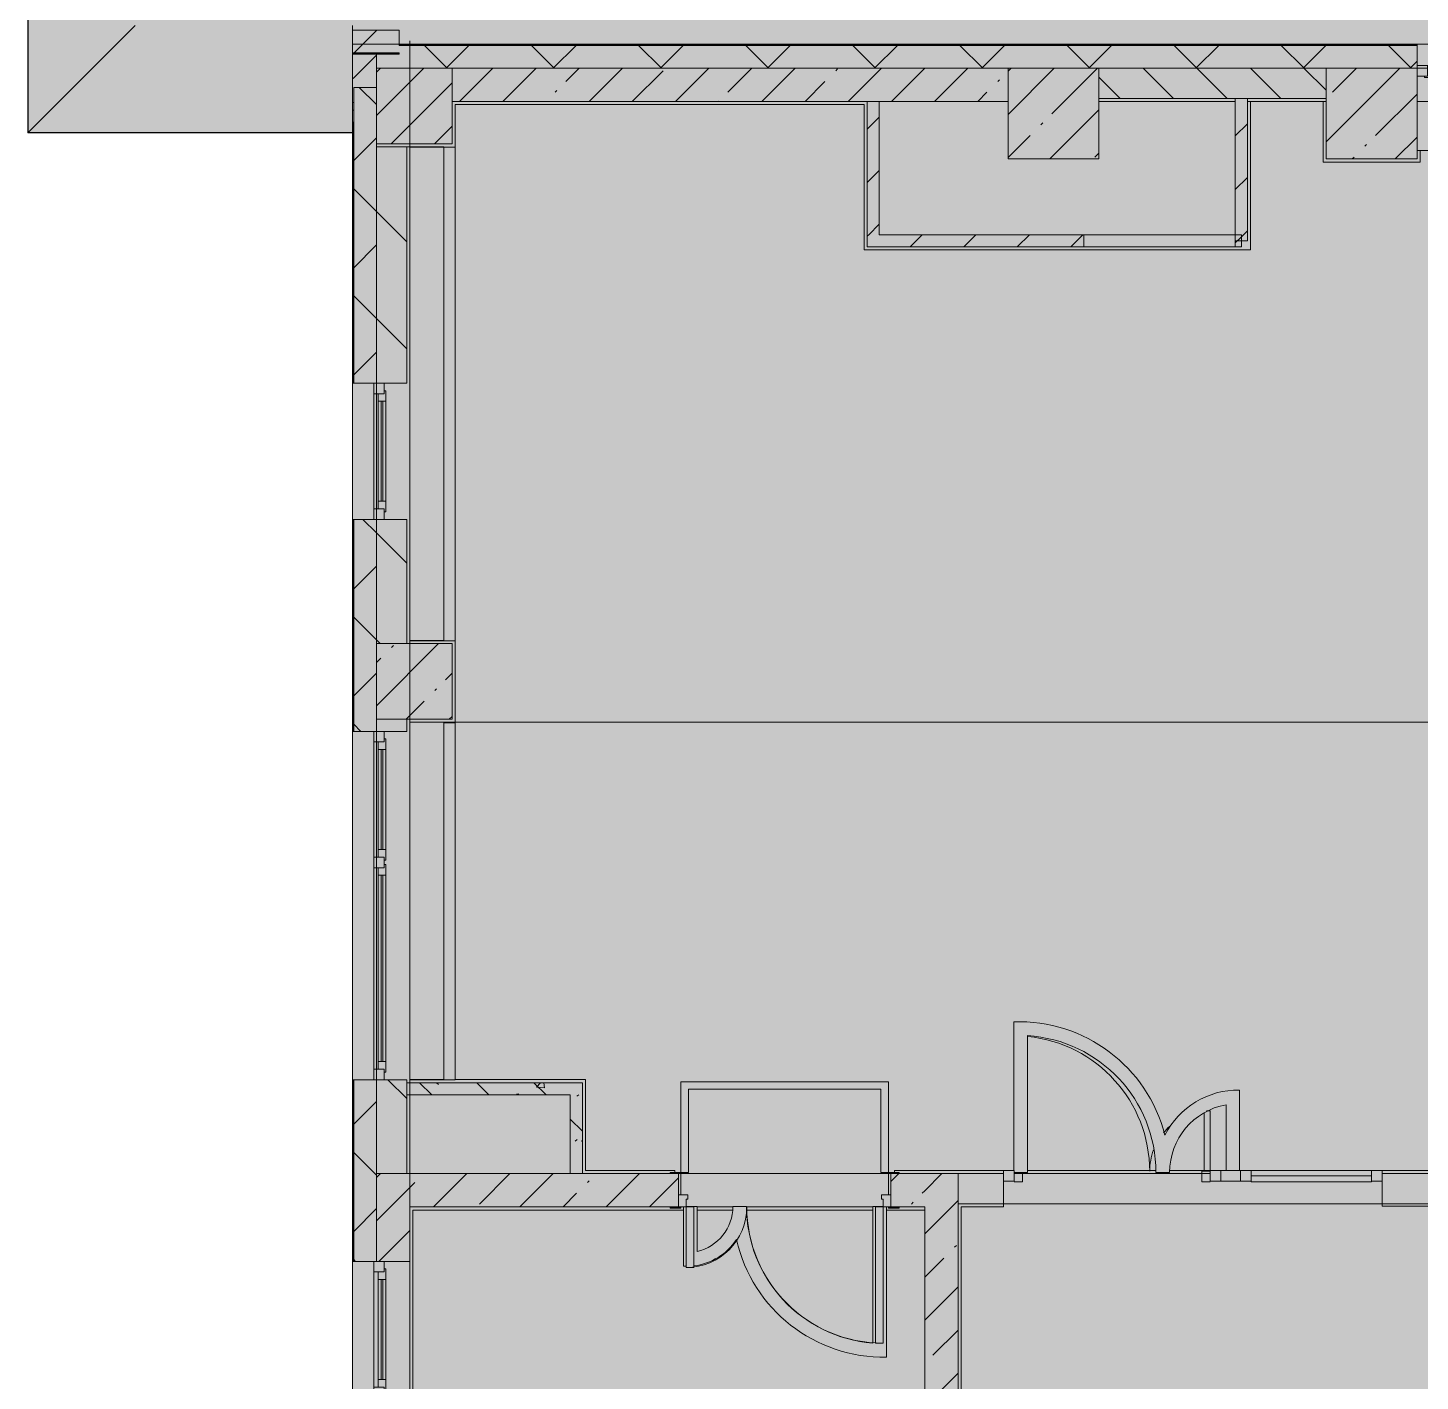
# Model space of a CAD drawing. Header units: millimetres. Extents: x 2623 to 211276, y -8553 to 29000.
# Drawn here: x 81855 to 91047, y 6529 to 15466 of the extents above; entities that cross this region are included whole.
import ezdxf

# ---------------------------------------------------------------- set-up
doc = ezdxf.new("R2010")
doc.units = ezdxf.units.MM
for name, color, linetype, lineweight in [('A-DETL-2', 7, 'Continuous', 5), ('A-GENM-1', 7, 'Continuous', 5), ('A-WALL-3', 7, 'Continuous', 5), ('I-WALL-3', 7, 'Continuous', 5), ('S-COLS-2', 7, 'Continuous', 5), ('Оси', 7, 'Continuous', 9)]:
    doc.layers.add(name, color=color, linetype=linetype, lineweight=lineweight)
doc.layers.add('A-DETL-GENF-7', color=7, linetype='Continuous', lineweight=9, true_color=0xc0c0c0, transparency=0.4)
for name, color, linetype, lineweight, true_color in [('A-DETL-GENF-8', 7, 'Continuous', 5, 0xb7b7b7), ('A-DOOR-4', 7, 'Continuous', 5, 0xe2e2e2), ('A-DOOR-5', 7, 'Continuous', 5, 0xb7b7b7), ('A-DOOR-FRAM-3', 7, 'Continuous', 5, 0xe2e2e2), ('A-DOOR-FRAM-5', 7, 'Continuous', 5, 0xb7b7b7), ('A-FLOR-2', 7, 'Continuous', 5, 0xb7b7b7), ('A-GENM-2', 7, 'Continuous', 5, 0x737373), ('A-GENM-3', 7, 'Continuous', 5, 0xa1a1a1), ('A-GLAZ-2', 7, 'Continuous', 5, 0x737373), ('A-GLAZ-CURT-2', 7, 'Continuous', 5, 0x737373), ('A-GLAZ-CWMG-3', 7, 'Continuous', 5, 0x737373), ('A-WALL-4', 7, 'Continuous', 5, 0x737373), ('A-WALL-5', 7, 'Continuous', 9, 0x737373), ('A-WALL-6', 7, 'Continuous', 5, 0xa1a1a1), ('I-WALL-4', 7, 'Continuous', 5, 0x737373), ('I-WALL-5', 7, 'Continuous', 5, 0x787878), ('S-COLS-1', 7, 'Continuous', 5, 0x737373)]:
    doc.layers.add(name, color=color, linetype=linetype, lineweight=lineweight, true_color=true_color)
pattern_1 = [(135, (84266.1, 0), (-353.553, -353.553), [])]
pattern_2 = [(45, (84266.1, 0), (-353.5534, 353.5534), []), (135, (84266.1, 0), (-353.5534, -353.5534), [])]
pattern_3 = [(45, (84266.1, 0), (-285.123, 285.123), []), (45, (84551.2, 0), (-285.123, 285.123), [504.031, -100.806, 16.764, -84.042])]
pattern_4 = [(135, (84266.1, 0), (-377.17, -377.17), [533.4, -88.9, 17.78, -88.9]), (135, (84266.1, 376.94), (-377.17, -377.17), []), (50, (84266.1, 0), (637.645, -55.787), [66.675, -733.425]), (355, (84266.1, 0), (-123.35, 668.7), [53.34, -586.74]), (100.451, (84319.2, -4.65), (514.3, 612.91), [56.665, -623.315]), (46.184, (84266.1, 177.8), (948.78, -147.15), [100.01, -1100.14]), (96.636, (84345.2, 165.5), (830.91, 866), [85, -934.97]), (351.184, (84266.1, 177.8), (830.92, 865.99), [80.01, -880.11]), (21, (84355, 133.35), (530.65, -357.928), [66.675, -733.425]), (326, (84355, 133.35), (216.31, 644.66), [53.34, -586.74]), (71.451, (84399.2, 103.5), (746.96, 286.724), [56.665, -623.315]), (37.5, (84266.1, 0), (10.8105, 295.9426), [16.764, -562.864, 16.764, -578.866, -588.962]), (37.5, (84266.1, 0), (10.8105, 295.9426), [-1175.258, 16.764, -572.198]), (7.5, (84266.1, 0), (233.869, 350.632), [16.764, -322.834, 16.764, -549.529, -224.472]), (7.5, (84266.1, 0), (233.869, 350.632), [-905.89, 16.764, -207.708]), (327.5, (84067.84, 0), (474.568, -20.051), [16.764, -205.486, 16.764, -676.656, -920.115]), (327.5, (84067.84, 0), (474.568, -20.051), [-915.67, 16.764, -903.35]), (317.5, (83978.94, 0), (518.452, 88.993), [16.764, -272.16, 16.764, -443.738, -653.415]), (317.5, (83978.94, 0), (518.452, 88.993), [-749.427, 16.764, -636.65])]
pattern_5 = [(45, (84266.1, 0), (-176.7767, 176.7767), [])]

# ---------------------------------------------------------------- blocks, each defined once
blk = doc.blocks.new('парапет1 - парапет-18629556-3_1_1_птичка')
at = {"layer": 'A-GENM-1'}
for p, q in [((-2411.1, 14772.9), (-2411.1, 27400.1)), ((-268, 14772.9), (-2411.1, 14772.9))]:
    blk.add_line(p, q, dxfattribs=at)
at = {"layer": 'A-GENM-2'}
for p, q in [((-2409.1, 14774.9), (-1701.8, 15482.2)), ((-268, 15482.2), (-268, 15358))]:
    blk.add_line(p, q, dxfattribs=at)
at = {"layer": 'A-GENM-3'}
blk.add_line((-268, 15358), (-268, 14774.9), dxfattribs=at)
blk = doc.blocks.new('BSC_Колонна _Прямоугольная - 500х500-V79-3_1_1_птичка')
at = {"layer": 'S-COLS-2'}
h = blk.add_hatch(dxfattribs=at)
h.set_pattern_fill('FP_86', color=256, style=0, pattern_type=2)
h.set_pattern_definition([(45, (-140, -14950), (-285.123, 285.123), []), (45, (145.12, -14950), (-285.123, 285.123), [504.031, -100.806, 16.764, -84.042])])
h.paths.add_polyline_path([(-250, -250), (250, -250), (250, 250), (-250, 250)])
at = {"layer": 'S-COLS-1'}
for p, q in [((250, 250), (-250, 250)), ((-250, 250), (-250, -250)), ((250, -250), (250, 250)), ((-250, -250), (250, -250))]:
    blk.add_line(p, q, dxfattribs=at)
blk = doc.blocks.new('120_Окно_СКБ_1Ст - 120_Окно_СКБ_1Ст 900х2500_h_-20664874-3_1_1_птичка')
at = {"layer": 'A-GLAZ-2'}
for p, q in [((-450, -127), (-450, -57)), ((-450, -57), (-380, -57)), ((450, -57), (-450, -57)), ((-380, -57), (-380, -127)), ((380, -87), (-380, -87)), ((-380, -87), (-380, -127)), ((-330, -137), (-330, -87)), ((330, -137), (330, -87)), ((380, -127), (380, -57)), ((380, -57), (450, -57)), ((380, -127), (380, -87)), ((450, -57), (450, -127)), ((-380, -127), (-450, -127)), ((-450, -127), (-400, -127)), ((-380, -127), (-400, -127)), ((-400, -127), (-400, -137)), ((-400, -137), (400, -137)), ((400, -137), (-400, -137)), ((-330, -107), (330, -107)), ((330, -117), (-330, -117)), ((450, -127), (380, -127)), ((400, -127), (380, -127)), ((400, -127), (450, -127)), ((400, -137), (400, -127))]:
    blk.add_line(p, q, dxfattribs=at)
blk = doc.blocks.new('120_Окно_СКБ_2Ст - 120_Окно_СКБ_2Ст 2100х2400 _мал створка справа_-22446225-3_1_1_птичка')
at = {"layer": 'A-GLAZ-2'}
for p, q in [((-1050, -127), (-1050, -57)), ((-1050, -57), (-980, -57)), ((1050, -57), (-1050, -57)), ((-980, -57), (-980, -127)), ((150, -87), (-980, -87)), ((-980, -87), (-980, -127)), ((-930, -137), (-930, -87)), ((100, -137), (100, -87)), ((150, -127), (150, -57)), ((150, -57), (220, -57)), ((150, -127), (150, -87)), ((220, -57), (220, -127)), ((980, -87), (220, -87)), ((220, -87), (220, -127)), ((270, -137), (270, -87)), ((930, -137), (930, -87)), ((980, -127), (980, -57)), ((980, -57), (1050, -57)), ((980, -127), (980, -87)), ((1050, -57), (1050, -127)), ((-980, -127), (-1050, -127)), ((-1050, -127), (-1000, -127)), ((-980, -127), (-1000, -127)), ((-1000, -127), (-1000, -137)), ((-1000, -137), (170, -137)), ((170, -137), (-1000, -137)), ((-930, -107), (100, -107)), ((100, -117), (-930, -117)), ((220, -127), (150, -127)), ((170, -127), (150, -127)), ((170, -127), (200, -127)), ((170, -137), (170, -127)), ((220, -127), (200, -127)), ((200, -127), (200, -137)), ((200, -137), (1000, -137)), ((1000, -137), (200, -137)), ((270, -107), (930, -107)), ((930, -117), (270, -117)), ((1050, -127), (980, -127)), ((1000, -127), (980, -127)), ((1000, -127), (1050, -127)), ((1000, -137), (1000, -127))]:
    blk.add_line(p, q, dxfattribs=at)
blk = doc.blocks.new('120_Окно_СКБ_2Ст - 120_Окно_СКБ_2Ст 2300х2500 _мал створка справа_-22272277-3_1_1_птичка')
at = {"layer": 'A-GLAZ-2'}
for p, q in [((-1150, -127), (-1150, -57)), ((-1150, -57), (-1080, -57)), ((1150, -57), (-1150, -57)), ((-1080, -57), (-1080, -127)), ((250, -87), (-1080, -87)), ((-1080, -87), (-1080, -127)), ((-1030, -137), (-1030, -87)), ((200, -137), (200, -87)), ((250, -127), (250, -57)), ((250, -57), (320, -57)), ((250, -127), (250, -87)), ((320, -57), (320, -127)), ((1080, -87), (320, -87)), ((320, -87), (320, -127)), ((370, -137), (370, -87)), ((1030, -137), (1030, -87)), ((1080, -127), (1080, -57)), ((1080, -57), (1150, -57)), ((1080, -127), (1080, -87)), ((1150, -57), (1150, -127)), ((-1080, -127), (-1150, -127)), ((-1150, -127), (-1100, -127)), ((-1080, -127), (-1100, -127)), ((-1100, -127), (-1100, -137)), ((-1100, -137), (270, -137)), ((270, -137), (-1100, -137)), ((-1030, -107), (200, -107)), ((200, -117), (-1030, -117)), ((320, -127), (250, -127)), ((270, -127), (250, -127)), ((270, -127), (300, -127)), ((270, -137), (270, -127)), ((320, -127), (300, -127)), ((300, -127), (300, -137)), ((300, -137), (1100, -137)), ((1100, -137), (300, -137)), ((370, -107), (1030, -107)), ((1030, -117), (370, -117)), ((1150, -127), (1080, -127)), ((1100, -127), (1080, -127)), ((1100, -127), (1150, -127)), ((1100, -137), (1100, -127))]:
    blk.add_line(p, q, dxfattribs=at)
blk = doc.blocks.new('110_Дверь_СКБ_2Ст - Д-1 Лестничная клетка EIS60-24280000-3_1_1_птичка')
at = {"layer": 'A-DOOR-4'}
for points in [[(-637.5, 1010), (-637.5, 110), (-587.5, 110), (-587.5, 1010)], [(612.5, 510), (612.5, 110), (662.5, 110), (662.5, 510)], [(712.5, 30), (697.5, 30), (697.5, -110), (712.5, -110)]]:
    blk.add_hatch(color=256, dxfattribs=at).paths.add_polyline_path(points)
h = blk.add_hatch(color=256, dxfattribs=at)
h.paths.add_polyline_path([(712.5, 110), (662.5, 110), (662.5, 60), (652.5, 60), (652.5, 30), (712.5, 30), (712.5, 39.7)])
h.paths.add_polyline_path([(-687.5, 110), (-687.5, 30), (-627.5, 30), (-627.5, 60), (-637.5, 60), (-637.5, 110)])
at = {"layer": 'A-DOOR-FRAM-3'}
for points in [[(-742.5, 118), (-742.5, 110), (-672.5, 110), (-672.5, 118)], [(767.5, 118), (697.5, 118), (697.5, 110), (767.5, 110)], [(-672.5, 30), (-687.5, 30), (-687.5, -110), (-672.5, -110)], [(-672.5, -110), (-742.5, -110), (-742.5, -118), (-672.5, -118)], [(697.5, -110), (697.5, -118), (767.5, -118), (767.5, -110)]]:
    blk.add_hatch(color=256, dxfattribs=at).paths.add_polyline_path(points)
at = {"layer": 'A-DOOR-5'}
for p, q in [((-637.5, 1010), (-637.5, 110)), ((-587.5, 1010), (-637.5, 1010)), ((-587.5, 110), (-587.5, 1010)), ((662.5, 510), (612.5, 510)), ((612.5, 510), (612.5, 110)), ((662.5, 110), (662.5, 510)), ((-637.5, 110), (-587.5, 110)), ((612.5, 110), (662.5, 110))]:
    blk.add_line(p, q, dxfattribs=at)
for centre, radius, start, end in [((-637.5, 110), 900, 0, 90), ((662.5, 110), 400, 90, 180)]:
    blk.add_arc(centre, radius, start, end, dxfattribs=at)
at = {"layer": 'A-DOOR-FRAM-5'}
for p, q in [((-672.5, 118), (-742.5, 118)), ((-742.5, 118), (-742.5, 110)), ((-742.5, 110), (-672.5, 110)), ((-637.5, 110), (-687.5, 110)), ((-687.5, 110), (-687.5, 30)), ((-672.5, 110), (-672.5, 118)), ((-637.5, 60), (-637.5, 110)), ((662.5, 110), (662.5, 60)), ((712.5, 110), (662.5, 110)), ((767.5, 118), (697.5, 118)), ((697.5, 118), (697.5, 110)), ((697.5, 110), (767.5, 110)), ((712.5, 30), (712.5, 110)), ((767.5, 110), (767.5, 118)), ((-687.5, 30), (-627.5, 30)), ((-672.5, 30), (-687.5, 30)), ((-687.5, 30), (-687.5, -110)), ((-672.5, -110), (-672.5, 30)), ((-627.5, 60), (-637.5, 60)), ((-627.5, 30), (-627.5, 60)), ((662.5, 60), (652.5, 60)), ((652.5, 60), (652.5, 30)), ((652.5, 30), (712.5, 30)), ((712.5, 30), (697.5, 30)), ((697.5, 30), (697.5, -110)), ((712.5, -110), (712.5, 30)), ((-672.5, -110), (-742.5, -110)), ((-742.5, -110), (-742.5, -118)), ((-742.5, -118), (-672.5, -118)), ((-687.5, -110), (-672.5, -110)), ((-672.5, -118), (-672.5, -110)), ((697.5, -110), (712.5, -110)), ((767.5, -110), (697.5, -110)), ((697.5, -110), (697.5, -118)), ((697.5, -118), (767.5, -118)), ((767.5, -118), (767.5, -110))]:
    blk.add_line(p, q, dxfattribs=at)
blk = doc.blocks.new('120_Окно_СКБ_1Ст - 120_Окно_СКБ_1Ст_900х2500_h_-20705657-3_1_1_птичка')
at = {"layer": 'A-GLAZ-2'}
for p, q in [((-450, -127), (-450, -57)), ((-450, -57), (-380, -57)), ((450, -57), (-450, -57)), ((-380, -57), (-380, -127)), ((380, -87), (-380, -87)), ((-380, -87), (-380, -127)), ((-330, -137), (-330, -87)), ((330, -137), (330, -87)), ((380, -127), (380, -57)), ((380, -57), (450, -57)), ((380, -127), (380, -87)), ((450, -57), (450, -127)), ((-380, -127), (-450, -127)), ((-450, -127), (-400, -127)), ((-380, -127), (-400, -127)), ((-400, -127), (-400, -137)), ((-400, -137), (400, -137)), ((400, -137), (-400, -137)), ((-330, -107), (330, -107)), ((330, -117), (-330, -117)), ((450, -127), (380, -127)), ((400, -127), (380, -127)), ((400, -127), (450, -127)), ((400, -137), (400, -127))]:
    blk.add_line(p, q, dxfattribs=at)
blk = doc.blocks.new('BSC_Колонна _Прямоугольная - 500х500-V146-3_1_1_птичка')
at = {"layer": 'S-COLS-2'}
h = blk.add_hatch(dxfattribs=at)
h.set_pattern_fill('FP_138', color=256, style=0, pattern_type=2)
h.set_pattern_definition([(45, (-140, -11150), (-285.123, 285.123), []), (45, (145.12, -11150), (-285.123, 285.123), [504.031, -100.806, 16.764, -84.042])])
h.paths.add_polyline_path([(-135.6, -250), (250, -250), (250, 250), (-250, 250), (-250, -250)])
at = {"layer": 'S-COLS-1'}
for p, q in [((250, 250), (-250, 250)), ((-250, 250), (-250, -250)), ((250, -250), (250, 250)), ((-250, -250), (250, -250))]:
    blk.add_line(p, q, dxfattribs=at)
blk = doc.blocks.new('Прямоугольный импост - 50 x 70 мм-V176-3_1_1_птичка')
at = {"layer": 'A-GLAZ-CWMG-3'}
for p, q in [((-70, 35), (0, 35)), ((-70, -35), (-70, 35)), ((0, 35), (0, -35)), ((0, -35), (-70, -35))]:
    blk.add_line(p, q, dxfattribs=at)
blk = doc.blocks.new('Дверь_Витражная_остекление_ - ДВН_ДАО_Главный вход_1200 в свету-V177-3_1_1_птичка')
at = {"layer": 'A-DOOR-4'}
blk.add_hatch(color=256, dxfattribs=at).paths.add_polyline_path([(625.9, 30), (647.5, 35), (647.5, 430), (634.8, 430), (607.5, 415.6), (607.5, 30), (620.1, 30)])
at = {"layer": 'A-DETL-GENF-8'}
for p, q in [((607.5, 415.6), (607.5, 30)), ((647.5, 430), (634.8, 430)), ((647.5, 35), (647.5, 430)), ((-592.5, -40), (-592.5, 22.6)), ((592.5, -40), (592.5, 30)), ((592.5, 30), (647.5, 30)), ((607.5, 30), (647.5, 30)), ((-647.5, -40), (-592.5, -40)), ((647.5, -40), (592.5, -40))]:
    blk.add_line(p, q, dxfattribs=at)
at = {"layer": 'A-DOOR-5'}
blk.add_line((647.5, 430), (647.5, 35), dxfattribs=at)
for centre, radius, start, end in [((-647.5, 30), 895, 360, 84.26447), ((647.5, 30), 400, 90, 93.42902), ((647.5, 30), 400, 132.2351, 140.38714), ((647.5, 30), 400, 159.41816, 180)]:
    blk.add_arc(centre, radius, start, end, dxfattribs=at)
blk = doc.blocks.new('Системная панель - Стемалит - 40мм-32257327-3_1_1_птичка')
at = {"layer": 'A-GLAZ-CURT-2'}
for p, q in [((65, 35), (-65, 35)), ((-65, 35), (-65, -35)), ((65, -35), (65, 35)), ((-65, -35), (65, -35))]:
    blk.add_line(p, q, dxfattribs=at)
blk = doc.blocks.new('Прямоугольный импост - 50 x 70 мм-31687886-3_1_1_птичка')
at = {"layer": 'A-GLAZ-CWMG-3'}
for p, q in [((-35, 35), (35, 35)), ((-35, -35), (-35, 35)), ((35, 35), (35, -35)), ((35, -35), (-35, -35))]:
    blk.add_line(p, q, dxfattribs=at)
blk = doc.blocks.new('Прямоугольный импост - 50 x 70 мм-31701779-3_1_1_птичка')
at = {"layer": 'A-GLAZ-CWMG-3'}
for p, q in [((0, 35), (-70, 35)), ((-70, 35), (-70, -35)), ((0, -35), (0, 35)), ((-70, -35), (0, -35))]:
    blk.add_line(p, q, dxfattribs=at)
blk = doc.blocks.new('Системная панель - Стекло - 40мм-V178-3_1_1_птичка')
at = {"layer": 'A-GLAZ-CURT-2'}
for p, q in [((397.5, 0), (-397.5, 0)), ((-397.5, 0), (-397.5, -40)), ((397.5, -40), (397.5, 0)), ((-397.5, -40), (397.5, -40))]:
    blk.add_line(p, q, dxfattribs=at)
blk = doc.blocks.new('Прямоугольный импост - 50 x 70 мм-31702100-3_1_1_птичка')
at = {"layer": 'A-GLAZ-CWMG-3'}
for p, q in [((-35, 35), (35, 35)), ((-35, -35), (-35, 35)), ((35, 35), (35, -35)), ((35, -35), (-35, -35))]:
    blk.add_line(p, q, dxfattribs=at)
blk = doc.blocks.new('Прямоугольный импост - 50 x 70 мм-31720914-3_1_1_птичка')
at = {"layer": 'A-GLAZ-CWMG-3'}
blk.add_line((32940, 7920), (32145, 7920), dxfattribs=at)
blk = doc.blocks.new('Зашивка приборов отопления35 - Зашивка приборов отопления-33324623-3_1_1_птичка')
at = {"layer": 'A-WALL-4'}
for p, q in [((34187.8, 26793.4), (34187.8, 26567.4)), ((37447.8, 26793.4), (34187.8, 26793.4)), ((37447.8, 26567.4), (37447.8, 26793.4)), ((34187.8, 26567.4), (37447.8, 26567.4)), ((37447.8, 26567.4), (34187.8, 26567.4)), ((34187.8, 26567.4), (34187.8, 26492.4)), ((37447.8, 26492.4), (37447.8, 26567.4)), ((34187.8, 26492.4), (37447.8, 26492.4))]:
    blk.add_line(p, q, dxfattribs=at)
blk = doc.blocks.new('Зашивка приборов отопления36 - Зашивка приборов отопления-33324807-3_1_1_птичка')
at = {"layer": 'A-WALL-4'}
for p, q in [((34187.8, 26793.4), (34187.8, 26567.4)), ((36548.8, 26793.4), (34187.8, 26793.4)), ((36548.8, 26567.4), (36548.8, 26793.4)), ((34187.8, 26567.4), (36548.8, 26567.4)), ((36545.1, 26567.4), (34187.8, 26567.4)), ((34187.8, 26567.4), (34187.8, 26492.4)), ((36545.1, 26492.4), (36545.1, 26567.4)), ((34187.8, 26492.4), (36545.1, 26492.4))]:
    blk.add_line(p, q, dxfattribs=at)

msp = doc.modelspace()

# ---------------------------------------------------------------- hatches: boundary and pattern name
at = {"layer": 'A-DETL-GENF-7'}
for points in [[(83338.3, 14774.9), (83998.1, 14774.9), (83998.1, 15358), (123026.1, 15358), (123026.1, 23888.3), (118194.2, 23888.3), (118194.2, 27398.1), (81857, 27398.1), (81857, 14774.9), (82872.2, 14774.9)], [(120626.5, -258), (122576.1, -258), (122576.1, 15358), (83998.1, 15358), (83998.1, -258), (119694.3, -258)]]:
    msp.add_hatch(color=256, dxfattribs=at).paths.add_polyline_path(points)
at = {"layer": 'A-WALL-3'}
h = msp.add_hatch(dxfattribs=at)
h.set_pattern_fill('FP_71', color=256, style=0, pattern_type=2)
h.set_pattern_definition(pattern_2)
h.paths.add_polyline_path([(111304.5, 15200), (116376.1, 15200), (116376.1, 15350), (114283.1, 15349), (114283.1, 15288), (114276.1, 15285), (113503.1, 15288), (113503.1, 15350), (109876.3, 15349), (109876.3, 15288), (109869.3, 15285), (108696.3, 15288), (108696.3, 15350), (104056.1, 15349), (104056.1, 15288), (104049.1, 15285), (103276.1, 15288), (103276.1, 15350), (99049.1, 15349), (99049.1, 15288), (99042.1, 15285), (98869.1, 15288), (98868.9, 15350), (97126.1, 15350), (97126.1, 15200), (110676.1, 15200)])
h.paths.add_polyline_path([(122576.1, 15200), (122576.1, 15350), (122076.1, 15350), (122076.1, 15200), (122490.9, 15200)])
h.paths.add_polyline_path([(118926.1, 15200), (119676.1, 15200), (119676.1, 15350), (118926.1, 15350)])
h.paths.add_polyline_path([(117876.1, 15200), (118026.1, 15200), (118026.1, 15350), (117876.1, 15350), (117876.1, 15270.2)])
h.paths.add_polyline_path([(93426.1, 15200), (94026.1, 15200), (94026.1, 15350), (93426.1, 15350)])
h.paths.add_polyline_path([(90796, 15200), (91026.1, 15200), (91026.1, 15350), (84306.1, 15350), (84306.1, 15293), (84156.1, 15293), (84156.1, 15200), (90426.1, 15200)])
h.paths.add_polyline_path([(92526.1, 15200), (92526.1, 15350), (91926.1, 15350), (91926.1, 15200)])
h.paths.add_polyline_path([(117276.1, 15200), (117506.1, 15200), (117501.1, 15350), (117276.1, 15350), (117276.1, 15270.2)])
h = msp.add_hatch(dxfattribs=at)
h.set_pattern_fill('FP_69', color=256, style=0, pattern_type=2)
h.set_pattern_definition([(135, (84266.1, 0), (-176.7767, -176.7767), [])])
h.paths.add_polyline_path([(97321.4, 15000), (97976.1, 15000), (97976.1, 15200), (97126.1, 15200), (97126.1, 15000), (97227.3, 15000)])
h.paths.add_polyline_path([(88926.1, 15000), (90426.1, 15000), (90426.1, 15200), (88926.1, 15200)])
h.paths.add_polyline_path([(93592.6, 15000), (94026.1, 15000), (94026.1, 15200), (93426.1, 15200), (93426.1, 15000)])
h.paths.add_polyline_path([(92526.1, 15000), (92526.1, 15200), (91926.1, 15200), (91926.1, 15000)])
h = msp.add_hatch(dxfattribs=at)
h.set_pattern_fill('FP_71', color=256, style=0, pattern_type=2)
h.set_pattern_definition(pattern_2)
h.paths.add_polyline_path([(83998.1, 14973), (84006.1, 14973), (84006.1, 15073), (83998.1, 15073)])
h = msp.add_hatch(dxfattribs=at)
h.set_pattern_fill('FP_71', color=256, style=0, pattern_type=2)
h.set_pattern_definition(pattern_2)
h.paths.add_polyline_path([(84006.1, -100), (84156.1, -100), (84156.1, 5220), (84006.1, 5220), (84006.1, 1965.8)])
h.paths.add_polyline_path([(84006.1, 7320), (84156.1, 7320), (84156.1, 8520), (84006.1, 8520), (84006.1, 7750.3)])
h.paths.add_polyline_path([(84156.1, 10820), (84156.1, 12220), (84006.1, 12220), (84006.1, 10820)])
h.paths.add_polyline_path([(84156.1, 13120), (84156.1, 15073), (84006.1, 15073), (84006.1, 13120)])
h = msp.add_hatch(dxfattribs=at)
h.set_pattern_fill('FP_71', color=256, style=0, pattern_type=2)
h.set_pattern_definition(pattern_2)
h.paths.add_polyline_path([(84006.1, 14923), (84006.1, 14973), (83998.1, 14973), (83998.1, 14923)])
at = {"layer": 'I-WALL-3'}
h = msp.add_hatch(dxfattribs=at)
h.set_pattern_fill('FP_71', color=256, style=0, pattern_type=2)
h.set_pattern_definition(pattern_2)
h.paths.add_polyline_path([(83998.1, 15300), (84306.1, 15300), (84306.1, 15450), (83998.1, 15450), (83998.1, 15341.3)])
h = msp.add_hatch(dxfattribs=at)
h.set_pattern_fill('FP_67', color=256, style=0, pattern_type=2)
h.set_pattern_definition(pattern_3)
h.paths.add_polyline_path([(84006.1, 15073), (84156.1, 15073), (84156.1, 15293), (83998.1, 15293), (84003.1, 15073)])
h = msp.add_hatch(dxfattribs=at)
h.set_pattern_fill('FP_67', color=256, style=0, pattern_type=2)
h.set_pattern_definition(pattern_3)
h.paths.add_polyline_path([(88326.1, 14980), (88326.1, 15200), (84656.1, 15200), (84656.1, 14980), (87476.1, 14980)])
h = msp.add_hatch(dxfattribs=at)
h.set_pattern_fill('FP_72', color=256, style=0, pattern_type=2)
h.set_pattern_definition(pattern_5)
h.paths.add_polyline_path([(89906.1, 14060), (89906.1, 15000), (89826.1, 15000), (89826.1, 14060)])
h = msp.add_hatch(dxfattribs=at)
h.set_pattern_fill('FP_72', color=256, style=0, pattern_type=2)
h.set_pattern_definition(pattern_5)
h.paths.add_polyline_path([(87476.1, 14100), (87476.1, 14980), (87396.1, 14980), (87396.1, 14100)])
h = msp.add_hatch(dxfattribs=at)
h.set_pattern_fill('FP_70', color=256, style=0, pattern_type=2)
h.set_pattern_definition(pattern_1)
h.paths.add_polyline_path([(84156.1, 7900), (84356.1, 7900), (84356.1, 8520), (84156.1, 8520), (84156.1, 8328.8)])
h.paths.add_polyline_path([(84156.1, 10820), (84356.1, 10820), (84356.1, 10900), (84156.1, 10900)])
h.paths.add_polyline_path([(84356.1, 11400), (84356.1, 12220), (84156.1, 12220), (84156.1, 11400), (84270.5, 11400)])
h.paths.add_polyline_path([(84270.5, 13120), (84356.1, 13120), (84356.1, 14680), (84156.1, 14680), (84156.1, 13120)])
h = msp.add_hatch(dxfattribs=at)
h.set_pattern_fill('FP_72', color=256, style=0, pattern_type=2)
h.set_pattern_definition(pattern_5)
h.paths.add_polyline_path([(89866.1, 14020), (89866.1, 14100), (89826.1, 14100), (89826.1, 14020)])
h.paths.add_polyline_path([(88826.1, 14020), (88826.1, 14100), (87396.1, 14100), (87396.1, 14020)])
h = msp.add_hatch(dxfattribs=at)
h.set_pattern_fill('FP_67', color=256, style=0, pattern_type=2)
h.set_pattern_definition(pattern_3)
h.paths.add_polyline_path([(84156.1, -100), (84376.1, -100), (84376.1, 5220), (84156.1, 5220), (84156.1, 1965.8)])
h.paths.add_polyline_path([(84376.1, 7320), (84376.1, 7900), (84156.1, 7900), (84156.1, 7320)])
h = msp.add_hatch(dxfattribs=at)
h.set_pattern_fill('FP_67', color=256, style=0, pattern_type=2)
h.set_pattern_definition(pattern_3)
h.paths.add_polyline_path([(84376.1, 7680), (86151.1, 7680), (86151.1, 7900), (84376.1, 7900), (84376.1, 7750.3)])
h.paths.add_polyline_path([(87776.1, 7680), (87776.1, 7900), (87551.1, 7900), (87551.1, 7680), (87606.1, 7680)])
h = msp.add_hatch(dxfattribs=at)
h.set_pattern_fill('FP_67', color=256, style=0, pattern_type=2)
h.set_pattern_definition(pattern_3)
h.paths.add_polyline_path([(87996.1, -100), (87996.1, 7900), (87776.1, 7900), (87776.1, -100)])
h = msp.add_hatch(dxfattribs=at)
h.set_pattern_fill('FP_70', color=256, style=0, pattern_type=2)
h.set_pattern_definition(pattern_1)
h.paths.add_polyline_path([(100926.1, 7700), (100926.1, 7900), (99275.4, 7900), (99275.4, 7700), (100476.1, 7700)])
h.paths.add_polyline_path([(91926.1, 7700), (91926.1, 7900), (90796.1, 7900), (90796.1, 7700), (91377.1, 7700)])
h.paths.add_polyline_path([(92526.1, 7700), (96426.1, 7700), (96426.1, 7900), (95726.1, 7900), (95726.1, 7830), (94926.1, 7830), (94926.1, 7900), (92526.1, 7900), (92526.1, 7789.5)])
h.paths.add_polyline_path([(97835.4, 7700), (97835.4, 7900), (97026.1, 7900), (97026.1, 7700)])
h.paths.add_polyline_path([(87999.4, 7700), (88296.1, 7700), (88296.1, 7900), (87996.1, 7900), (87996.1, 7700)])
at = {"layer": 'I-WALL-5'}
h = msp.add_hatch(dxfattribs=at)
h.set_pattern_fill('FP_75', color=256, style=0, pattern_type=2)
h.set_pattern_definition(pattern_4)
h.paths.add_polyline_path([(85436.1, 8420), (85516.1, 8420), (85516.1, 8500), (84356.1, 8500), (84356.1, 8420), (85202.7, 8420)])
h = msp.add_hatch(dxfattribs=at)
h.set_pattern_fill('FP_75', color=256, style=0, pattern_type=2)
h.set_pattern_definition(pattern_4)
h.paths.add_polyline_path([(85516.1, 7900), (85516.1, 8420), (85436.1, 8420), (85436.1, 7900)])
at = {"layer": 'S-COLS-2'}
h = msp.add_hatch(dxfattribs=at)
h.set_pattern_fill('FP_67', color=256, style=0, pattern_type=2)
h.set_pattern_definition(pattern_3)
h.paths.add_polyline_path([(88926.1, 14600), (88926.1, 15200), (88326.1, 15200), (88326.1, 14600)])
h = msp.add_hatch(dxfattribs=at)
h.set_pattern_fill('FP_67', color=256, style=0, pattern_type=2)
h.set_pattern_definition(pattern_3)
h.paths.add_polyline_path([(91026.1, 14600), (91026.1, 15200), (90426.1, 15200), (90426.1, 14600), (90796, 14600)])

# ---------------------------------------------------------------- linework, layer by layer
at = {"layer": 'A-DETL-2'}
for p, q in [((81857, 27398.1), (81857, 14774.9)), ((83998.1, 14774.9), (83998.1, 15358)), ((83998.1, 15358), (122576.1, 15358)), ((81857, 14774.9), (83998.1, 14774.9))]:
    msp.add_line(p, q, dxfattribs=at)
at = {"layer": 'A-FLOR-2'}
for p, q in [((87377.1, 14959), (84677.1, 14959)), ((84677.1, 14959), (84677.1, 14679)), ((87377.1, 13999), (87377.1, 14959)), ((90406.1, 14979), (89927.1, 14979)), ((89927.1, 14979), (89927.1, 13999)), ((90406.1, 14580), (90406.1, 14979)), ((97207.3, 14980), (91026.1, 14980)), ((84376.1, 14680), (84376.1, 11420)), ((84601.1, 14680), (84376.1, 14680)), ((84601.1, 11420), (84601.1, 14680)), ((91026.1, 14655), (97207.3, 14655)), ((91046.1, 14655), (91046.1, 14580)), ((91046.1, 14580), (90406.1, 14580)), ((89927.1, 13999), (87377.1, 13999)), ((84376.1, 11420), (84601.1, 11420)), ((84677.1, 11419), (84677.1, 10880)), ((84377.1, 10880), (84377.1, 8521)), ((84601.1, 10880), (84377.1, 10880)), ((84601.1, 8521), (84601.1, 10880)), ((97227.3, 10880), (84602.1, 10880)), ((88364.2, 8902), (88364.2, 7920)), ((88454.2, 7907.6), (88454.2, 8810.8)), ((84377.1, 8521), (84601.1, 8521)), ((84677.1, 8521), (85536.1, 8521)), ((85536.1, 8521), (85536.1, 7921)), ((86165.9, 8506.5), (86165.9, 7908)), ((87535.8, 8506.5), (86165.9, 8506.5)), ((86215.9, 7906.5), (86215.9, 8456.5)), ((86215.9, 8456.5), (87485.8, 8456.5)), ((87485.8, 8456.5), (87485.8, 7906.5)), ((87535.8, 7906.5), (87535.8, 8506.5)), ((89853.4, 7920), (89853.4, 8451.5)), ((89765.9, 8354.4), (89765.9, 7920)), ((85536.1, 7921), (86126.1, 7921)), ((86126.1, 7921), (86126.1, 7908)), ((86166.1, 7906.5), (86215.9, 7906.5)), ((87485.8, 7906.5), (87535.8, 7906.5)), ((87576.1, 7908), (87576.1, 7920)), ((87576.1, 7920), (88296.1, 7920)), ((88366.1, 7907.6), (88454.2, 7907.6)), ((88454.2, 7920), (89301.8, 7920)), ((89302.5, 7907.6), (89392.5, 7907.6)), ((89393.5, 7920), (89661.1, 7920)), ((97850.3, 7920), (90796.1, 7920)), ((86183.1, 7659), (84396.1, 7659)), ((84396.1, 7659), (84396.1, 5520)), ((86183.1, 7680), (86183.1, 7288.3)), ((86273.1, 7682.7), (86201.1, 7682.7)), ((86273.1, 7385.6), (86273.1, 7682.7)), ((86507, 7659), (86273.1, 7659)), ((86599.3, 7682.7), (86509.3, 7682.7)), ((87434.3, 7659), (86601, 7659)), ((87501.1, 7682.7), (87434.3, 7682.7)), ((87434.3, 7682.7), (87434.3, 6780.4)), ((87524.3, 6687.9), (87524.3, 7680)), ((87776.1, 7659), (87524.3, 7659)), ((88296.1, 7680), (88016.1, 7680)), ((88016.1, 7680), (88016.1, 140.5)), ((88296.1, 7700), (88296.1, 7680)), ((90796.1, 7685.5), (90796.1, 7700)), ((91281.1, 7685.5), (90796.1, 7685.5))]:
    msp.add_line(p, q, dxfattribs=at)
for centre, radius, start, end in [((88397.5, 7907.6), 995, 14.33829, 91.91881), ((88397.5, 7907.6), 905, 360, 86.40894), ((89846.5, 7907.6), 544, 89.27649, 153.06648), ((89846.5, 7907.6), 454, 100.22924, 180), ((86204.3, 7682.7), 305, 283.0427, 0), ((87504.3, 7682.7), 905, 180, 265.56313), ((86204.3, 7682.7), 395, 276.84991, 326.45952), ((87504.3, 7682.7), 995, 192.67054, 271.1511), ((86204.3, 7682.7), 395, 266.92799, 269.53797)]:
    msp.add_arc(centre, radius, start, end, dxfattribs=at)
at = {"layer": 'A-WALL-4'}
for p, q in [((91026.1, 15200), (91026.1, 15358)), ((84656.1, 15200), (88926.1, 15200)), ((88926.1, 15200), (88926.1, 15000)), ((90426.1, 15000), (90426.1, 15200)), ((91026.1, 15200), (90426.1, 15200)), ((88926.1, 15000), (89826.1, 15000)), ((89906.1, 15000), (90426.1, 15000)), ((83998.1, 14772.9), (83998.1, -258)), ((84156.1, 14680), (84156.1, 14700)), ((83998.1, 13120), (84156.1, 13120)), ((84156.1, 13120), (84156.1, 12220)), ((84156.1, 12220), (83998.1, 12220)), ((83998.1, 10820), (84156.1, 10820)), ((84156.1, 10820), (84156.1, 8520)), ((84156.1, 8520), (83998.1, 8520)), ((83998.1, 7320), (84156.1, 7320))]:
    msp.add_line(p, q, dxfattribs=at)
at = {"layer": 'A-WALL-5'}
for p, q in [((84306.1, 15358), (84306.1, 15350)), ((91026.1, 15353), (84306.1, 15353)), ((91026.1, 15350), (84306.1, 15350)), ((83998.1, 15300), (84306.1, 15300)), ((83998.1, 15295), (84306.1, 15295)), ((84306.1, 15293), (84156.1, 15293)), ((84156.1, 15293), (84156.1, 15200)), ((84306.1, 15300), (84306.1, 15293)), ((90426.1, 15200), (88926.1, 15200)), ((88926.1, 15200), (90426.1, 15200)), ((84006.1, 15073), (84006.1, 13120)), ((84006.1, 15073), (84156.1, 15073)), ((89906.1, 15000), (89826.1, 15000)), ((83998.1, 14973), (84006.1, 14973)), ((83998.1, 14923), (84006.1, 14923)), ((87476.1, 14980), (87396.1, 14980)), ((83998.1, 14843), (84006.1, 14843)), ((84003.1, 14843), (84003.1, 13120)), ((84156.1, 13120), (84156.1, 14680)), ((84003.1, 12220), (84003.1, 10820)), ((84006.1, 12220), (84006.1, 10820)), ((84156.1, 11400), (84156.1, 12220)), ((84156.1, 10820), (84156.1, 10900)), ((84003.1, 8520), (84003.1, 7320)), ((84006.1, 8520), (84006.1, 7320)), ((84156.1, 7320), (84156.1, 8520)), ((84356.1, 8500), (84356.1, 8420)), ((84156.1, 7900), (84356.1, 7900)), ((85436.1, 7900), (85516.1, 7900)), ((87996.1, 7900), (87996.1, 7700))]:
    msp.add_line(p, q, dxfattribs=at)
at = {"layer": 'A-WALL-6'}
msp.add_line((98799.1, 15358), (84306.1, 15358), dxfattribs=at)
at = {"layer": 'I-WALL-4'}
for p, q in [((84306.1, 15450), (83998.1, 15450)), ((84306.1, 15358), (84306.1, 15450)), ((83998.1, 15293), (84156.1, 15293)), ((88326.1, 15200), (84656.1, 15200)), ((88326.1, 14980), (88326.1, 15200)), ((91026.1, 15200), (91926.1, 15200)), ((89826.1, 15000), (89826.1, 14020)), ((89906.1, 14060), (89906.1, 15000)), ((84656.1, 14980), (87396.1, 14980)), ((87396.1, 14980), (87396.1, 14020)), ((87476.1, 14100), (87476.1, 14980)), ((87476.1, 14980), (88326.1, 14980)), ((89826.1, 14980), (88926.1, 14980)), ((90426.1, 14980), (89906.1, 14980)), ((84376.1, 14680), (84156.1, 14680)), ((84356.1, 13120), (84356.1, 14680)), ((89866.1, 14100), (87476.1, 14100)), ((88826.1, 14020), (88826.1, 14100)), ((89866.1, 14020), (89866.1, 14100)), ((87396.1, 14020), (89866.1, 14020)), ((89826.1, 14060), (89906.1, 14060)), ((84156.1, 13120), (84356.1, 13120)), ((84156.1, 12220), (84156.1, 13120)), ((84356.1, 12220), (84156.1, 12220)), ((84356.1, 11400), (84356.1, 12220)), ((84376.1, 11420), (84376.1, 11400)), ((84356.1, 10820), (84356.1, 10900)), ((84376.1, 10900), (84376.1, 8500)), ((84156.1, 10820), (84356.1, 10820)), ((84156.1, 8520), (84156.1, 10820)), ((84356.1, 8520), (84156.1, 8520)), ((84356.1, 8500), (84356.1, 8520)), ((85516.1, 8500), (84356.1, 8500)), ((85516.1, 7900), (85516.1, 8500)), ((84356.1, 7900), (84356.1, 8420)), ((84356.1, 8420), (85436.1, 8420)), ((84376.1, 8420), (84376.1, 7900)), ((85436.1, 8420), (85436.1, 7900)), ((85436.1, 7900), (84356.1, 7900)), ((86096.1, 7900), (85516.1, 7900)), ((86166.1, 7900), (87536.1, 7900)), ((88296.1, 7900), (87606.1, 7900)), ((88296.1, 7700), (88296.1, 7900)), ((88366.1, 7900), (89661.1, 7900)), ((91926.1, 7900), (90796.1, 7900)), ((90796.1, 7900), (90796.1, 7700)), ((84376.1, 120), (84376.1, 7680)), ((84376.1, 7680), (86096.1, 7680)), ((86509, 7680), (86273.1, 7680)), ((87434.3, 7680), (86601, 7680)), ((87606.1, 7680), (87776.1, 7680)), ((87776.1, 7680), (87776.1, 120)), ((91297.1, 7700), (87996.1, 7700)), ((87996.1, -100), (87996.1, 7700)), ((84156.1, 7320), (84376.1, 7320))]:
    msp.add_line(p, q, dxfattribs=at)
at = {"layer": 'S-COLS-1'}
for p, q in [((88926.1, 15200), (88326.1, 15200)), ((88326.1, 15200), (88326.1, 14600)), ((88926.1, 14600), (88926.1, 15200)), ((91026.1, 15200), (90426.1, 15200)), ((90426.1, 15200), (90426.1, 15000)), ((91026.1, 14600), (91026.1, 15200)), ((90426.1, 15000), (90426.1, 14600)), ((88326.1, 14600), (88926.1, 14600)), ((90426.1, 14600), (91026.1, 14600))]:
    msp.add_line(p, q, dxfattribs=at)
at = {"layer": 'Оси'}
msp.add_line((84376.1, 5439), (84376.1, 15380), dxfattribs=at)

# ---------------------------------------------------------------- block references
at = {"layer": 'A-DOOR-5'}
msp.add_blockref('Дверь_Витражная_остекление_ - ДВН_ДАО_Главный вход_1200 в свету-V177-3_1_1_птичка', (89013.6, 7885), dxfattribs=at)
at = {"layer": 'A-DOOR-5', "rotation": 180}
msp.add_blockref('110_Дверь_СКБ_2Ст - Д-1 Лестничная клетка EIS60-24280000-3_1_1_птичка', (86863.6, 7790), dxfattribs=at)
at = {"layer": 'A-GENM-1'}
msp.add_blockref('парапет1 - парапет-18629556-3_1_1_птичка', (84266.1, 0), dxfattribs=at)
at = {"layer": 'A-GLAZ-2'}
msp.add_blockref('120_Окно_СКБ_1Ст - 120_Окно_СКБ_1Ст_900х2500_h_-20705657-3_1_1_птичка', (91476.1, 15275), dxfattribs=at)
at = {"layer": 'A-GLAZ-2', "rotation": 89.99999999999991}
for name, p in [('120_Окно_СКБ_1Ст - 120_Окно_СКБ_1Ст 900х2500_h_-20664874-3_1_1_птичка', (84081.1, 12670)), ('120_Окно_СКБ_2Ст - 120_Окно_СКБ_2Ст 2300х2500 _мал створка справа_-22272277-3_1_1_птичка', (84081.1, 9670)), ('120_Окно_СКБ_2Ст - 120_Окно_СКБ_2Ст 2100х2400 _мал створка справа_-22446225-3_1_1_птичка', (84081.1, 6270))]:
    msp.add_blockref(name, p, dxfattribs=at)
at = {"layer": 'A-GLAZ-CURT-2'}
for name, p in [('Системная панель - Стемалит - 40мм-32257327-3_1_1_птичка', (89796.1, 7885)), ('Системная панель - Стекло - 40мм-V178-3_1_1_птичка', (90328.6, 7885))]:
    msp.add_blockref(name, p, dxfattribs=at)
at = {"layer": 'A-GLAZ-CWMG-3', "rotation": 180}
msp.add_blockref('Прямоугольный импост - 50 x 70 мм-31701779-3_1_1_птичка', (88296.1, 7885), dxfattribs=at)
at = {"layer": 'A-GLAZ-CWMG-3', "extrusion": (0, 0, -1), "rotation": 180}
for name, p in [('Прямоугольный импост - 50 x 70 мм-31687886-3_1_1_птичка', (-89696.1, 7885)), ('Прямоугольный импост - 50 x 70 мм-31702100-3_1_1_птичка', (-89896.1, 7885)), ('Прямоугольный импост - 50 x 70 мм-V176-3_1_1_птичка', (-90796.1, 7885))]:
    msp.add_blockref(name, p, dxfattribs=at)
at = {"layer": 'A-GLAZ-CWMG-3'}
msp.add_blockref('Прямоугольный импост - 50 x 70 мм-31720914-3_1_1_птичка', (57786.1, 0), dxfattribs=at)
at = {"layer": 'A-WALL-4', "rotation": 89.99999999999993}
for name, p in [('Зашивка приборов отопления35 - Зашивка приборов отопления-33324623-3_1_1_птичка', (111169.5, -22768.8)), ('Зашивка приборов отопления36 - Зашивка приборов отопления-33324807-3_1_1_птичка', (111169.5, -25668.8))]:
    msp.add_blockref(name, p, dxfattribs=at)
at = {"layer": 'S-COLS-1'}
for name, p in [('BSC_Колонна _Прямоугольная - 500х500-V79-3_1_1_птичка', (84406.1, 14950)), ('BSC_Колонна _Прямоугольная - 500х500-V146-3_1_1_птичка', (84406.1, 11150))]:
    msp.add_blockref(name, p, dxfattribs=at)

doc.saveas('drawing.dxf')
